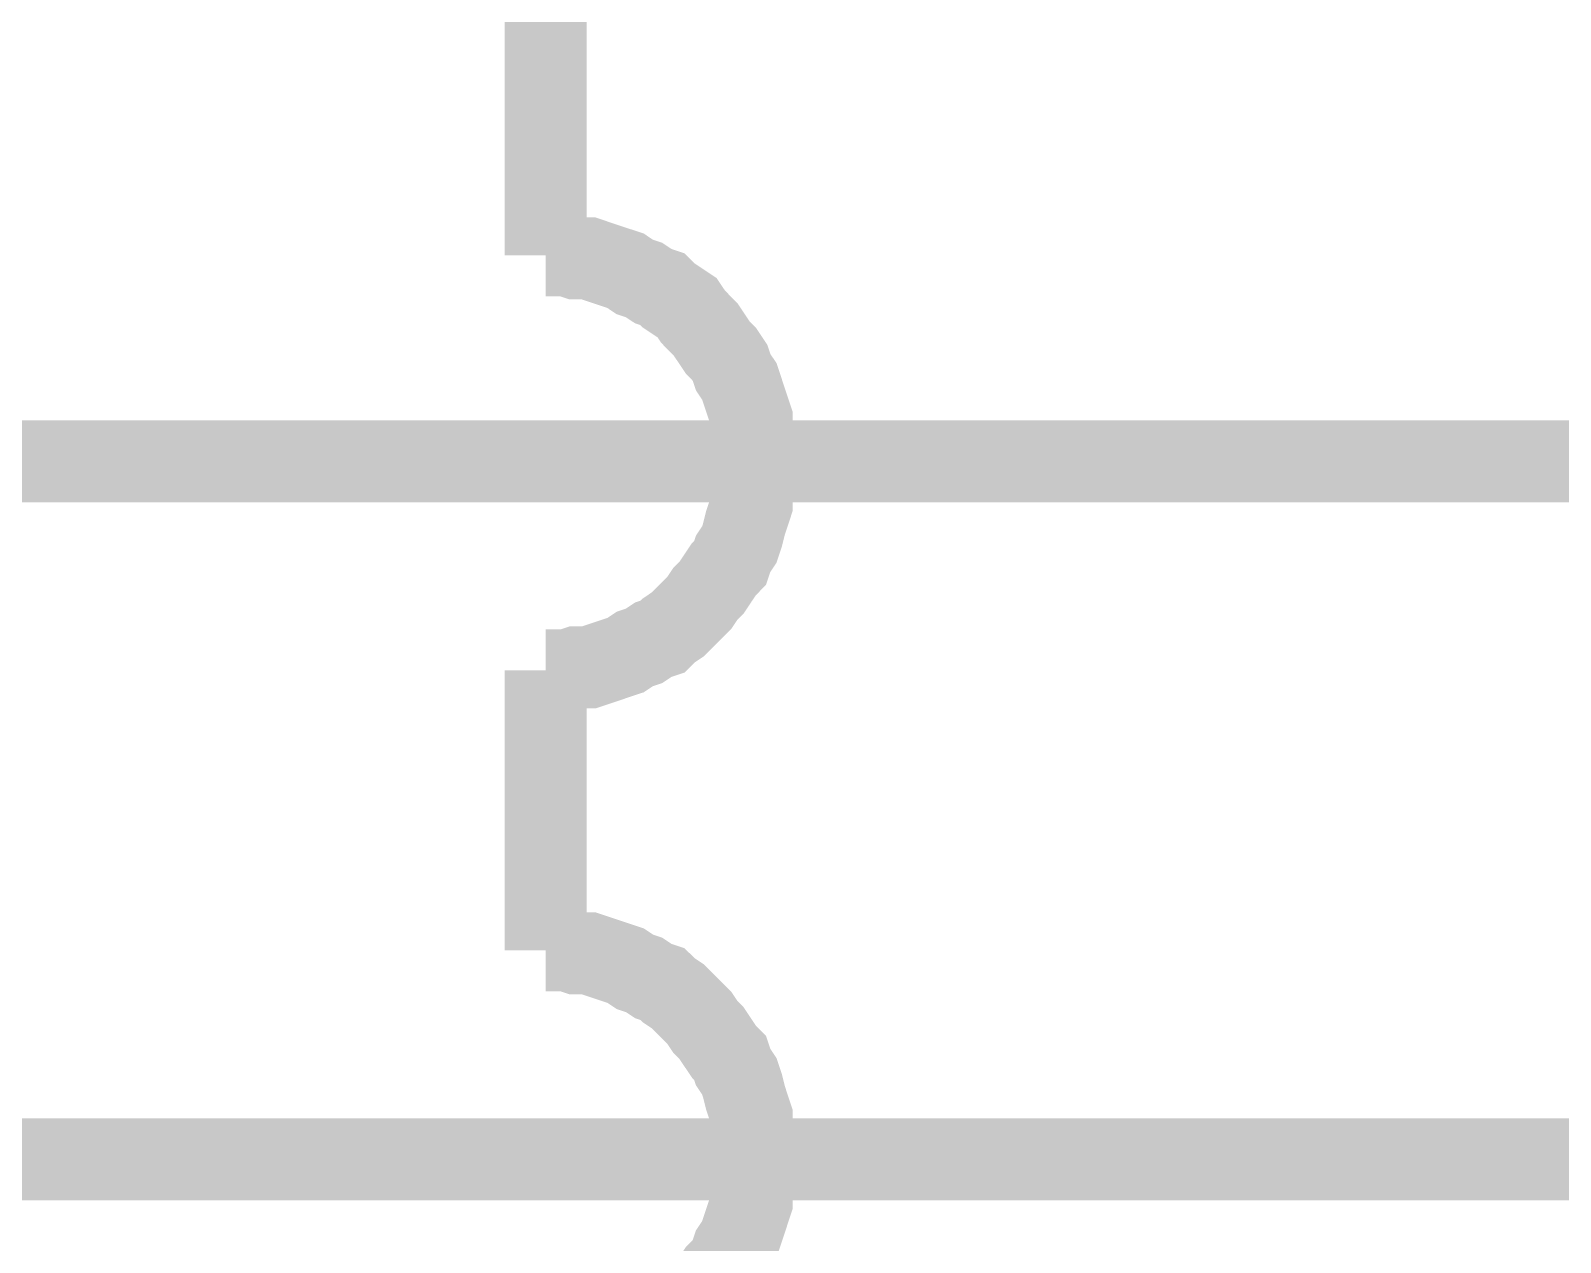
# Model space of a CAD drawing. Header units: inches. Extents: x 0 to 22.3, y 0 to 15.7.
# Drawn here: x 8.5263 to 8.7462, y 10.8874 to 11.0617 of the extents above; entities that cross this region are included whole.
import ezdxf

# ---------------------------------------------------------------- set-up
doc = ezdxf.new("R2010")
doc.units = ezdxf.units.IN
doc.header["$MEASUREMENT"] = 0
doc.layers.add('Sheet', color=255, linetype='Continuous')

msp = doc.modelspace()

# ---------------------------------------------------------------- linework, layer by layer
at = {"layer": 'Sheet'}
for points in [[(8.60032, 12.2696, 0.0118, 0.0118, 0), (8.60032, 11.09962, 0.0118, 0.0118, 0), (8.60032, 11.02934, 0.0118, 0.0118, 0)], [(9.00036, 11.09962, 0.0118, 0.0118, 0), (9.00036, 10.99972, 0.0118, 0.0118, 0), (8.00003, 10.99972, 0.0118, 0.0118, 0)], [(8.20027, 10.89939, 0.0118, 0.0118, 0), (9.20016, 10.89939, 0.0118, 0.0118, 0), (9.20016, 11.09962, 0.0118, 0.0118, 0)], [(8.63038, 10.99972, 0.0118, 0.0118, 0), (8.63038, 11.00105, 0.0118, 0.0118, 0), (8.63038, 11.00282, 0.0118, 0.0118, 0), (8.62993, 11.00414, 0.0118, 0.0118, 0), (8.62993, 11.00591, 0.0118, 0.0118, 0), (8.62949, 11.00724, 0.0118, 0.0118, 0), (8.62905, 11.00856, 0.0118, 0.0118, 0), (8.62861, 11.00989, 0.0118, 0.0118, 0), (8.62817, 11.01122, 0.0118, 0.0118, 0), (8.62728, 11.01254, 0.0118, 0.0118, 0), (8.62684, 11.01387, 0.0118, 0.0118, 0), (8.62596, 11.01519, 0.0118, 0.0118, 0), (8.62507, 11.01608, 0.0118, 0.0118, 0), (8.62419, 11.0174, 0.0118, 0.0118, 0), (8.6233, 11.01873, 0.0118, 0.0118, 0), (8.62242, 11.01961, 0.0118, 0.0118, 0), (8.62154, 11.0205, 0.0118, 0.0118, 0), (8.62065, 11.02182, 0.0118, 0.0118, 0), (8.61932, 11.02271, 0.0118, 0.0118, 0), (8.618, 11.02359, 0.0118, 0.0118, 0), (8.61711, 11.02448, 0.0118, 0.0118, 0), (8.61579, 11.02492, 0.0118, 0.0118, 0), (8.61446, 11.0258, 0.0118, 0.0118, 0), (8.61314, 11.02624, 0.0118, 0.0118, 0), (8.61181, 11.02713, 0.0118, 0.0118, 0), (8.61048, 11.02757, 0.0118, 0.0118, 0), (8.60916, 11.02801, 0.0118, 0.0118, 0), (8.60783, 11.02845, 0.0118, 0.0118, 0), (8.60651, 11.0289, 0.0118, 0.0118, 0), (8.60474, 11.0289, 0.0118, 0.0118, 0), (8.60341, 11.02934, 0.0118, 0.0118, 0), (8.60164, 11.02934, 0.0118, 0.0118, 0), (8.60032, 11.02934, 0.0118, 0.0118, 0)], [(8.60032, 11.02934, 0.0118, 0.0118, 0), (8.60032, 11.02934, 0.0118, 0.0118, 0), (8.60032, 11.02934, 0.0118, 0.0118, 0), (8.60032, 11.02934, 0.0118, 0.0118, 0), (8.60032, 11.02934, 0.0118, 0.0118, 0), (8.60032, 11.02934, 0.0118, 0.0118, 0), (8.60032, 11.02934, 0.0118, 0.0118, 0), (8.60032, 11.02934, 0.0118, 0.0118, 0), (8.60032, 11.02934, 0.0118, 0.0118, 0), (8.60032, 11.02934, 0.0118, 0.0118, 0), (8.60032, 11.02934, 0.0118, 0.0118, 0), (8.60032, 11.02934, 0.0118, 0.0118, 0), (8.60032, 11.02934, 0.0118, 0.0118, 0), (8.60032, 11.02934, 0.0118, 0.0118, 0), (8.60032, 11.02934, 0.0118, 0.0118, 0), (8.60032, 11.02934, 0.0118, 0.0118, 0), (8.60032, 11.02934, 0.0118, 0.0118, 0), (8.60032, 11.02934, 0.0118, 0.0118, 0), (8.60032, 11.02934, 0.0118, 0.0118, 0), (8.60032, 11.02934, 0.0118, 0.0118, 0), (8.60032, 11.02934, 0.0118, 0.0118, 0), (8.60032, 11.02934, 0.0118, 0.0118, 0), (8.60032, 11.02934, 0.0118, 0.0118, 0), (8.60032, 11.02934, 0.0118, 0.0118, 0), (8.60032, 11.02934, 0.0118, 0.0118, 0), (8.60032, 11.02934, 0.0118, 0.0118, 0), (8.60032, 11.02934, 0.0118, 0.0118, 0), (8.60032, 11.02934, 0.0118, 0.0118, 0), (8.60032, 11.02934, 0.0118, 0.0118, 0), (8.60032, 11.02934, 0.0118, 0.0118, 0), (8.60032, 11.02934, 0.0118, 0.0118, 0), (8.60032, 11.02934, 0.0118, 0.0118, 0), (8.60032, 11.02934, 0.0118, 0.0118, 0)], [(8.60032, 10.96967, 0.0118, 0.0118, 0), (8.60164, 10.96967, 0.0118, 0.0118, 0), (8.60341, 10.96967, 0.0118, 0.0118, 0), (8.60474, 10.97011, 0.0118, 0.0118, 0), (8.60651, 10.97011, 0.0118, 0.0118, 0), (8.60783, 10.97055, 0.0118, 0.0118, 0), (8.60916, 10.97099, 0.0118, 0.0118, 0), (8.61048, 10.97144, 0.0118, 0.0118, 0), (8.61181, 10.97188, 0.0118, 0.0118, 0), (8.61314, 10.97276, 0.0118, 0.0118, 0), (8.61446, 10.9732, 0.0118, 0.0118, 0), (8.61579, 10.97409, 0.0118, 0.0118, 0), (8.61711, 10.97453, 0.0118, 0.0118, 0), (8.618, 10.97541, 0.0118, 0.0118, 0), (8.61932, 10.9763, 0.0118, 0.0118, 0), (8.62065, 10.97762, 0.0118, 0.0118, 0), (8.62154, 10.97851, 0.0118, 0.0118, 0), (8.62242, 10.97939, 0.0118, 0.0118, 0), (8.6233, 10.98072, 0.0118, 0.0118, 0), (8.62419, 10.9816, 0.0118, 0.0118, 0), (8.62507, 10.98293, 0.0118, 0.0118, 0), (8.62596, 10.98425, 0.0118, 0.0118, 0), (8.62684, 10.98514, 0.0118, 0.0118, 0), (8.62728, 10.98646, 0.0118, 0.0118, 0), (8.62817, 10.98779, 0.0118, 0.0118, 0), (8.62861, 10.98912, 0.0118, 0.0118, 0), (8.62905, 10.99088, 0.0118, 0.0118, 0), (8.62949, 10.99221, 0.0118, 0.0118, 0), (8.62993, 10.99354, 0.0118, 0.0118, 0), (8.62993, 10.9953, 0.0118, 0.0118, 0), (8.63038, 10.99663, 0.0118, 0.0118, 0), (8.63038, 10.99796, 0.0118, 0.0118, 0), (8.63038, 10.99972, 0.0118, 0.0118, 0)], [(8.60032, 10.96967, 0.0118, 0.0118, 0), (8.60032, 10.92945, 0.0118, 0.0118, 0)], [(8.63038, 10.89939, 0.0118, 0.0118, 0), (8.63038, 10.90116, 0.0118, 0.0118, 0), (8.63038, 10.90248, 0.0118, 0.0118, 0), (8.62993, 10.90381, 0.0118, 0.0118, 0), (8.62993, 10.90558, 0.0118, 0.0118, 0), (8.62949, 10.9069, 0.0118, 0.0118, 0), (8.62905, 10.90823, 0.0118, 0.0118, 0), (8.62861, 10.91, 0.0118, 0.0118, 0), (8.62817, 10.91132, 0.0118, 0.0118, 0), (8.62728, 10.91265, 0.0118, 0.0118, 0), (8.62684, 10.91398, 0.0118, 0.0118, 0), (8.62596, 10.91486, 0.0118, 0.0118, 0), (8.62507, 10.91619, 0.0118, 0.0118, 0), (8.62419, 10.91751, 0.0118, 0.0118, 0), (8.6233, 10.9184, 0.0118, 0.0118, 0), (8.62242, 10.91972, 0.0118, 0.0118, 0), (8.62154, 10.92061, 0.0118, 0.0118, 0), (8.62065, 10.92149, 0.0118, 0.0118, 0), (8.61932, 10.92282, 0.0118, 0.0118, 0), (8.618, 10.9237, 0.0118, 0.0118, 0), (8.61711, 10.92458, 0.0118, 0.0118, 0), (8.61579, 10.92503, 0.0118, 0.0118, 0), (8.61446, 10.92591, 0.0118, 0.0118, 0), (8.61314, 10.92635, 0.0118, 0.0118, 0), (8.61181, 10.92724, 0.0118, 0.0118, 0), (8.61048, 10.92768, 0.0118, 0.0118, 0), (8.60916, 10.92812, 0.0118, 0.0118, 0), (8.60783, 10.92856, 0.0118, 0.0118, 0), (8.60651, 10.929, 0.0118, 0.0118, 0), (8.60474, 10.929, 0.0118, 0.0118, 0), (8.60341, 10.92945, 0.0118, 0.0118, 0), (8.60164, 10.92945, 0.0118, 0.0118, 0), (8.60032, 10.92945, 0.0118, 0.0118, 0)], [(8.60032, 10.92945, 0.0118, 0.0118, 0), (8.60032, 10.92945, 0.0118, 0.0118, 0), (8.60032, 10.92945, 0.0118, 0.0118, 0), (8.60032, 10.92945, 0.0118, 0.0118, 0), (8.60032, 10.92945, 0.0118, 0.0118, 0), (8.60032, 10.92945, 0.0118, 0.0118, 0), (8.60032, 10.92945, 0.0118, 0.0118, 0), (8.60032, 10.92945, 0.0118, 0.0118, 0), (8.60032, 10.92945, 0.0118, 0.0118, 0), (8.60032, 10.92945, 0.0118, 0.0118, 0), (8.60032, 10.92945, 0.0118, 0.0118, 0), (8.60032, 10.92945, 0.0118, 0.0118, 0), (8.60032, 10.92945, 0.0118, 0.0118, 0), (8.60032, 10.92945, 0.0118, 0.0118, 0), (8.60032, 10.92945, 0.0118, 0.0118, 0), (8.60032, 10.92945, 0.0118, 0.0118, 0), (8.60032, 10.92945, 0.0118, 0.0118, 0), (8.60032, 10.92945, 0.0118, 0.0118, 0), (8.60032, 10.92945, 0.0118, 0.0118, 0), (8.60032, 10.92945, 0.0118, 0.0118, 0), (8.60032, 10.92945, 0.0118, 0.0118, 0), (8.60032, 10.92945, 0.0118, 0.0118, 0), (8.60032, 10.92945, 0.0118, 0.0118, 0), (8.60032, 10.92945, 0.0118, 0.0118, 0), (8.60032, 10.92945, 0.0118, 0.0118, 0), (8.60032, 10.92945, 0.0118, 0.0118, 0), (8.60032, 10.92945, 0.0118, 0.0118, 0), (8.60032, 10.92945, 0.0118, 0.0118, 0), (8.60032, 10.92945, 0.0118, 0.0118, 0), (8.60032, 10.92945, 0.0118, 0.0118, 0), (8.60032, 10.92945, 0.0118, 0.0118, 0), (8.60032, 10.92945, 0.0118, 0.0118, 0), (8.60032, 10.92945, 0.0118, 0.0118, 0)], [(8.6233, 10.88038, 0.0118, 0.0118, 0), (8.62419, 10.88171, 0.0118, 0.0118, 0), (8.62507, 10.88303, 0.0118, 0.0118, 0), (8.62596, 10.88392, 0.0118, 0.0118, 0), (8.62684, 10.88524, 0.0118, 0.0118, 0), (8.62728, 10.88657, 0.0118, 0.0118, 0), (8.62817, 10.8879, 0.0118, 0.0118, 0), (8.62861, 10.88922, 0.0118, 0.0118, 0), (8.62905, 10.89055, 0.0118, 0.0118, 0), (8.62949, 10.89188, 0.0118, 0.0118, 0), (8.62993, 10.8932, 0.0118, 0.0118, 0), (8.62993, 10.89497, 0.0118, 0.0118, 0), (8.63038, 10.8963, 0.0118, 0.0118, 0), (8.63038, 10.89806, 0.0118, 0.0118, 0), (8.63038, 10.89939, 0.0118, 0.0118, 0)]]:
    msp.add_lwpolyline(points, format="xyseb", dxfattribs=at)

doc.saveas('drawing.dxf')
